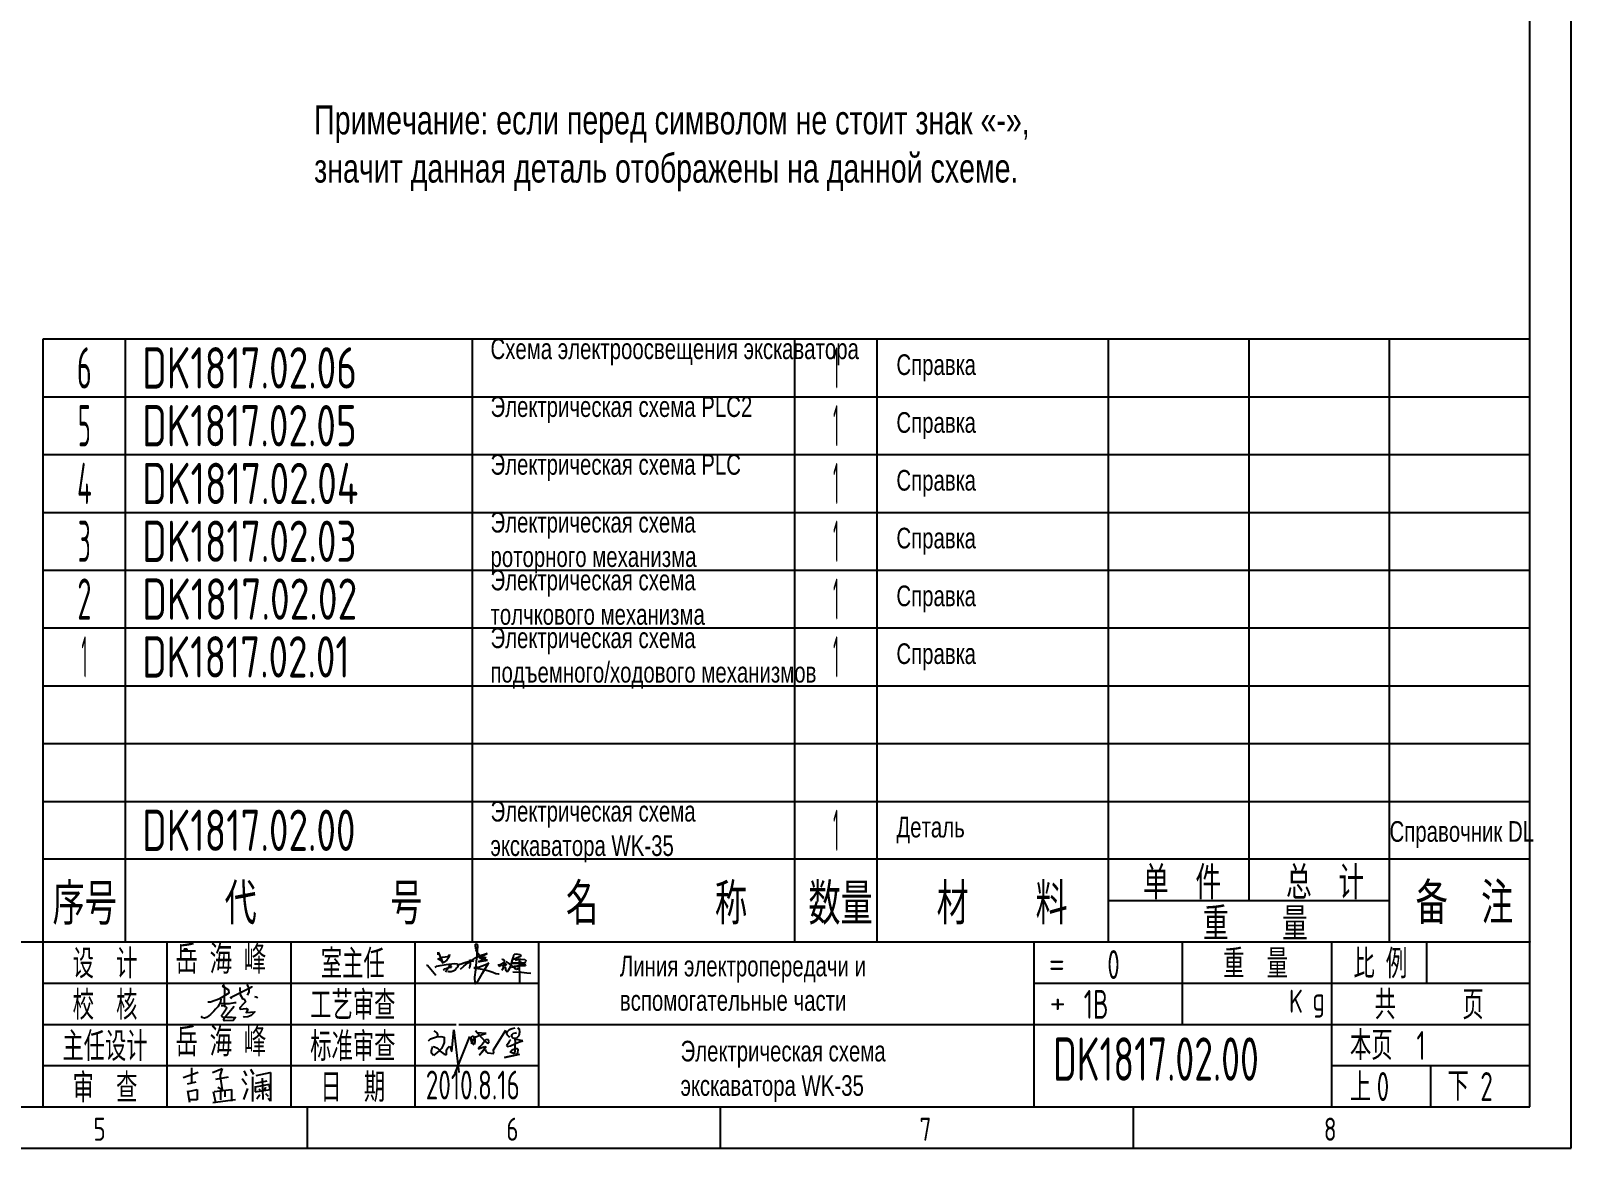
# Model space of a CAD drawing. Header units: millimetres. Extents: x 743 to 25007, y -5378 to 2245.
# Drawn here: x 4518 to 4704.5, y -242 to -106.7 of the extents above; entities that cross this region are included whole.
import ezdxf
from ezdxf.enums import TextEntityAlignment as Align

# ---------------------------------------------------------------- set-up
doc = ezdxf.new("R2010")
doc.units = ezdxf.units.MM
doc.header["$LTSCALE"] = 10
doc.header["$MEASUREMENT"] = 0
for name, color, linetype in [('01', 7, 'Continuous'), ('02', 1, 'Continuous'), ('11', 3, 'Continuous'), ('CONTINUOUS', 7, 'Continuous'), ('THICK', 7, 'Continuous')]:
    doc.layers.add(name, color=color, linetype=linetype)
doc.styles.add('ROMAN', font='ROMANC.shx', dxfattribs={"width": 0.7, "height": 0.7})
doc.styles.get("Standard").update_dxf_attribs({"font": 'isocp', "width": 0.707, "bigfont": 'intecad.shx'})

# ---------------------------------------------------------------- blocks, each defined once
blk = doc.blocks.new('*U60', base_point=(359.89, 218.22))
at = {"layer": '01'}
for p, q in [((179.89, 218.22), (179.89, 228.22)), ((359.89, 218.22), (359.89, 228.22))]:
    blk.add_line(p, q, dxfattribs=at)
at = {"layer": '01', "color": 7}
for p, q in [((189.89, 218.22), (189.89, 228.22)), ((231.89, 218.22), (231.89, 228.22)), ((270.89, 218.22), (270.89, 228.22)), ((280.89, 218.22), (280.89, 228.22)), ((308.89, 218.22), (308.89, 228.22)), ((325.89, 223.22), (325.89, 228.22)), ((342.89, 218.22), (342.89, 228.22))]:
    blk.add_line(p, q, dxfattribs=at)
at = {"layer": 'THICK'}
for p, q in [((359.89, 228.22), (179.89, 228.22)), ((308.89, 223.22), (342.89, 223.22)), ((179.89, 218.22), (359.89, 218.22))]:
    blk.add_line(p, q, dxfattribs=at)
at = {"layer": '11', "width": 0.707}
for s, p in [('单  件', (317.79, 223.37)), ('总  计', (335.1, 223.37))]:
    blk.add_text(s, height=4, dxfattribs=at).set_placement(p, align=Align.CENTER)
for s, height, p in [('序号', 5, (181.04, 220.3)), ('代        号', 5, (201.87, 220.33)), ('名       称', 5, (243.2, 220.31)), (' 数量', 5, (270.53, 220.3)), ('材    料', 5, (288.07, 220.31)), ('备  注', 5, (346.06, 220.38)), ('重    量', 4, (320.31, 218.39))]:
    blk.add_text(s, height=height, dxfattribs=at).set_placement(p)
blk = doc.blocks.new('*U61')
at = {"layer": '01'}
for p, q in [((0, -7), (0, 0)), ((180, -7), (180, 0))]:
    blk.add_line(p, q, dxfattribs=at)
at = {"layer": '02'}
for p, q in [((0, 0), (10, 0)), ((10, -7), (10, 0)), ((10, 0), (52, 0)), ((52, -7), (52, 0)), ((52, 0), (91, 0)), ((91, -7), (91, 0)), ((91, 0), (101, 0)), ((101, -7), (101, 0)), ((101, 0), (129, 0)), ((129, -7), (129, 0)), ((129, 0), (146, 0)), ((146, -7), (146, 0)), ((146, 0), (163, 0)), ((163, -7), (163, 0)), ((163, 0), (180, 0))]:
    blk.add_line(p, q, dxfattribs=at)
blk = doc.blocks.new('*U62')
at = {"layer": '01'}
for p, q in [((0, -7), (0, 0)), ((180, -7), (180, 0))]:
    blk.add_line(p, q, dxfattribs=at)
at = {"layer": '02'}
for p, q in [((0, 0), (10, 0)), ((10, -7), (10, 0)), ((10, 0), (52, 0)), ((52, -7), (52, 0)), ((52, 0), (91, 0)), ((91, -7), (91, 0)), ((91, 0), (101, 0)), ((101, -7), (101, 0)), ((101, 0), (129, 0)), ((129, -7), (129, 0)), ((129, 0), (146, 0)), ((146, -7), (146, 0)), ((146, 0), (163, 0)), ((163, -7), (163, 0)), ((163, 0), (180, 0))]:
    blk.add_line(p, q, dxfattribs=at)
blk = doc.blocks.new('*U63')
at = {"layer": '01'}
for p, q in [((0, -7), (0, 0)), ((180, -7), (180, 0))]:
    blk.add_line(p, q, dxfattribs=at)
at = {"layer": '02'}
for p, q in [((0, 0), (10, 0)), ((10, -7), (10, 0)), ((10, 0), (52, 0)), ((52, -7), (52, 0)), ((52, 0), (91, 0)), ((91, -7), (91, 0)), ((91, 0), (101, 0)), ((101, -7), (101, 0)), ((101, 0), (129, 0)), ((129, -7), (129, 0)), ((129, 0), (146, 0)), ((146, -7), (146, 0)), ((146, 0), (163, 0)), ((163, -7), (163, 0)), ((163, 0), (180, 0))]:
    blk.add_line(p, q, dxfattribs=at)
blk = doc.blocks.new('*U64')
at = {"layer": '01'}
for p, q in [((0, -7), (0, 0)), ((180, -7), (180, 0))]:
    blk.add_line(p, q, dxfattribs=at)
at = {"layer": '02'}
for p, q in [((0, 0), (10, 0)), ((10, -7), (10, 0)), ((10, 0), (52, 0)), ((52, -7), (52, 0)), ((52, 0), (91, 0)), ((91, -7), (91, 0)), ((91, 0), (101, 0)), ((101, -7), (101, 0)), ((101, 0), (129, 0)), ((129, -7), (129, 0)), ((129, 0), (146, 0)), ((146, -7), (146, 0)), ((146, 0), (163, 0)), ((163, -7), (163, 0)), ((163, 0), (180, 0))]:
    blk.add_line(p, q, dxfattribs=at)
blk = doc.blocks.new('*U65')
at = {"layer": '01'}
for p, q in [((0, -7), (0, 0)), ((180, -7), (180, 0))]:
    blk.add_line(p, q, dxfattribs=at)
at = {"layer": '02'}
for p, q in [((0, 0), (10, 0)), ((10, -7), (10, 0)), ((10, 0), (52, 0)), ((52, -7), (52, 0)), ((52, 0), (91, 0)), ((91, -7), (91, 0)), ((91, 0), (101, 0)), ((101, -7), (101, 0)), ((101, 0), (129, 0)), ((129, -7), (129, 0)), ((129, 0), (146, 0)), ((146, -7), (146, 0)), ((146, 0), (163, 0)), ((163, -7), (163, 0)), ((163, 0), (180, 0))]:
    blk.add_line(p, q, dxfattribs=at)
blk = doc.blocks.new('*U66')
at = {"layer": '01'}
for p, q in [((0, -7), (0, 0)), ((180, -7), (180, 0))]:
    blk.add_line(p, q, dxfattribs=at)
at = {"layer": '02'}
for p, q in [((0, 0), (10, 0)), ((10, -7), (10, 0)), ((10, 0), (52, 0)), ((52, -7), (52, 0)), ((52, 0), (91, 0)), ((91, -7), (91, 0)), ((91, 0), (101, 0)), ((101, -7), (101, 0)), ((101, 0), (129, 0)), ((129, -7), (129, 0)), ((129, 0), (146, 0)), ((146, -7), (146, 0)), ((146, 0), (163, 0)), ((163, -7), (163, 0)), ((163, 0), (180, 0))]:
    blk.add_line(p, q, dxfattribs=at)
blk = doc.blocks.new('*U67')
at = {"layer": '01'}
for p, q in [((0, -7), (0, 0)), ((180, -7), (180, 0))]:
    blk.add_line(p, q, dxfattribs=at)
at = {"layer": '02'}
for p, q in [((0, 0), (10, 0)), ((10, -7), (10, 0)), ((10, 0), (52, 0)), ((52, -7), (52, 0)), ((52, 0), (91, 0)), ((91, -7), (91, 0)), ((91, 0), (101, 0)), ((101, -7), (101, 0)), ((101, 0), (129, 0)), ((129, -7), (129, 0)), ((129, 0), (146, 0)), ((146, -7), (146, 0)), ((146, 0), (163, 0)), ((163, -7), (163, 0)), ((163, 0), (180, 0))]:
    blk.add_line(p, q, dxfattribs=at)
blk = doc.blocks.new('*U68')
at = {"layer": '01'}
for p, q in [((0, -7), (0, 0)), ((180, -7), (180, 0))]:
    blk.add_line(p, q, dxfattribs=at)
at = {"layer": '02'}
for p, q in [((0, 0), (10, 0)), ((10, -7), (10, 0)), ((10, 0), (52, 0)), ((52, -7), (52, 0)), ((52, 0), (91, 0)), ((91, -7), (91, 0)), ((91, 0), (101, 0)), ((101, -7), (101, 0)), ((101, 0), (129, 0)), ((129, -7), (129, 0)), ((129, 0), (146, 0)), ((146, -7), (146, 0)), ((146, 0), (163, 0)), ((163, -7), (163, 0)), ((163, 0), (180, 0))]:
    blk.add_line(p, q, dxfattribs=at)
blk = doc.blocks.new('*U69')
at = {"layer": '01'}
for p, q in [((0, -7), (0, 0)), ((0, 0), (10, 0)), ((10, 0), (52, 0)), ((52, 0), (91, 0)), ((91, 0), (101, 0)), ((101, 0), (129, 0)), ((129, 0), (146, 0)), ((146, 0), (163, 0)), ((163, 0), (180, 0)), ((180, -7), (180, 0))]:
    blk.add_line(p, q, dxfattribs=at)
at = {"layer": '02'}
for p, q in [((10, -7), (10, 0)), ((52, -7), (52, 0)), ((91, -7), (91, 0)), ((101, -7), (101, 0)), ((129, -7), (129, 0)), ((146, -7), (146, 0)), ((163, -7), (163, 0))]:
    blk.add_line(p, q, dxfattribs=at)
blk = doc.blocks.new('A$C5BE500A0')
for p, q in [((15.3, 41.2), (22.2, 26.1)), ((15.3, 40.1), (15.3, 41.2)), ((64.4, 48.9), (64.5, 51.6)), ((65.3, 44.3), (64.4, 48.9)), ((64.5, 51.6), (65.9, 52.2)), ((67.1, 48.5), (64.5, 17.9)), ((67.5, 39.5), (65.3, 44.3)), ((65.9, 52.2), (66.5, 51.5)), ((66.5, 51.5), (67.1, 48.5)), ((0, 24.1), (1.5, 23.9)), ((1.5, 23.9), (12.6, 10.8)), ((11.6, 21), (13.8, 22.8)), ((13.8, 22.8), (17.9, 23.5)), ((15.4, 37.7), (15.3, 40.1)), ((15.4, 32.4), (21, 34.6)), ((15.5, 31.8), (15.4, 32.4)), ((19.1, 30.1), (15.5, 31.8)), ((17.9, 23.5), (26, 24.9)), ((22.2, 26.1), (19.1, 30.1)), ((21, 34.6), (24.5, 35.1)), ((23.3, 27.9), (23.1, 27.8)), ((25.3, 29.5), (23.3, 27.9)), ((24.5, 35.1), (28.2, 35.6)), ((26.8, 30.7), (25.3, 29.5)), ((25.8, 19.9), (29.2, 20.8)), ((26, 24.9), (36.8, 26.1)), ((29.4, 34), (26.8, 30.7)), ((28.2, 35.6), (30.2, 36.8)), ((29.5, 22.1), (28.4, 20)), ((29.2, 20.8), (33, 21.4)), ((30.2, 38), (29.4, 34)), ((30.2, 22.7), (29.5, 22.1)), ((30.2, 36.8), (30.2, 38)), ((31.6, 22.6), (30.2, 22.7)), ((32.8, 22.1), (31.6, 22.6)), ((33, 21.4), (32.8, 22.1)), ((36.8, 26.1), (40.9, 26)), ((39.7, 20.3), (37.6, 17.7)), ((40.8, 21.6), (39.7, 20.3)), ((40.2, 22.8), (44.3, 25.4)), ((41.7, 24.4), (40.8, 21.6)), ((40.9, 26), (41.7, 24.4)), ((44.3, 25.4), (50.6, 27.7)), ((44.7, 18.7), (49.1, 22.6)), ((49.1, 22.6), (54.4, 27.2)), ((50.6, 27.7), (56.2, 29.3)), ((54.4, 27.2), (59.1, 30.4)), ((56.8, 20.6), (55.9, 19.6)), ((56.2, 29.3), (60.8, 29.6)), ((56.7, 31.7), (57.4, 29.6)), ((57.6, 25), (56.8, 20.6)), ((57.4, 29.6), (57.6, 25)), ((59.1, 30.4), (64.7, 33.7)), ((60.8, 29.6), (62.2, 29.2)), ((66.6, 21), (62.5, 20.6)), ((62.5, 20.6), (75.7, 18.4)), ((64.7, 33.7), (72, 37.3)), ((69.8, 21.4), (66.6, 21)), ((70.3, 36.3), (67.5, 39.5)), ((68.3, 28.6), (72.6, 29.4)), ((69.3, 29), (68.3, 28.6)), ((72, 30.5), (69.3, 29)), ((69.9, 34.1), (69.7, 33.3)), ((69.7, 33.3), (71.9, 33.6)), ((76.7, 24.1), (69.8, 21.4)), ((74.6, 36.5), (69.9, 34.1)), ((73.8, 32.8), (70.3, 36.3)), ((71.9, 33.6), (75.3, 34.2)), ((72, 37.3), (77.8, 39)), ((74.8, 31.8), (72, 30.5)), ((72.6, 29.4), (78.2, 30.4)), ((77.7, 30.8), (73.8, 32.8)), ((79.7, 39.2), (74.6, 36.5)), ((76.7, 32.6), (74.8, 31.8)), ((75.3, 34.2), (77, 34.5)), ((77.7, 33.5), (76.7, 32.6)), ((79.9, 25.4), (76.7, 24.1)), ((77, 34.5), (78, 34.1)), ((78, 34.1), (77.7, 33.5)), ((80.1, 30.5), (77.7, 30.8)), ((77.7, 20), (81.2, 25.6)), ((77.8, 39), (79.7, 39.2)), ((78.2, 30.4), (80.1, 30.5)), ((82.1, 26.9), (79.9, 25.4)), ((81.2, 25.6), (82.1, 26.9)), ((94.5, 25.2), (94.9, 23.9)), ((94.9, 23.9), (95.3, 23)), ((95.3, 23), (95.8, 22.8)), ((95.8, 22.8), (97, 23.3)), ((97, 23.3), (97.8, 25.3)), ((98.5, 23.8), (97.4, 25.9)), ((97.8, 25.3), (100.8, 27)), ((101.1, 23.3), (98.5, 23.8)), ((99, 31.4), (100.1, 32)), ((100.7, 21.1), (99.2, 17.4)), ((99.2, 17.4), (101.9, 20.9)), ((100.1, 32), (101.1, 31.6)), ((102.1, 27.7), (100.7, 21.1)), ((100.8, 27), (103.5, 26.5)), ((101.1, 31.6), (102.1, 30.6)), ((103.3, 23.7), (101.1, 23.3)), ((101.9, 20.9), (103.1, 21.8)), ((102.1, 30.6), (102.1, 27.7)), ((103.1, 21.8), (103.7, 20.1)), ((104.7, 23.9), (103.3, 23.7)), ((103.5, 26.5), (104.5, 25.2)), ((104.2, 28.7), (108.3, 26.3)), ((104.5, 25.2), (104.7, 23.9)), ((107.7, 17.3), (110.9, 22.6)), ((108.3, 26.3), (115.7, 20.2)), ((110.9, 22.6), (113.3, 30.9)), ((111.7, 21.6), (125.7, 23.5)), ((115.4, 22.1), (111.7, 21.6)), ((112.9, 30.9), (112.3, 30.9)), ((117.4, 32.7), (112.9, 30.9)), ((112.9, 26.9), (127.4, 26.5)), ((124.7, 26.6), (112.9, 26.9)), ((113.3, 30.9), (114.4, 35)), ((114.4, 35), (115.4, 38.4)), ((115.4, 38.4), (118.1, 38.8)), ((122.5, 23.3), (115.4, 22.1)), ((116.7, 30.8), (120.9, 31.8)), ((122.1, 34.8), (117.4, 32.7)), ((118.1, 38.8), (123.3, 38.3)), ((120.8, 19.6), (121.1, 20.7)), ((120.9, 31.8), (124.1, 32)), ((121.7, 31.5), (122.2, 1.9)), ((123, 28.1), (121.7, 31.5)), ((124.7, 36.8), (122.1, 34.8)), ((126.4, 24.6), (122.5, 23.3)), ((128.2, 25.5), (123, 28.1)), ((123.3, 38.3), (124.7, 36.8)), ((124.1, 32), (129.1, 31.3)), ((128.1, 26.7), (124.7, 26.6)), ((125.7, 23.5), (130.1, 23.8)), ((127.4, 26.5), (126.4, 24.6)), ((130.2, 28.3), (128.1, 26.7)), ((130.5, 24.3), (128.2, 25.5)), ((129.1, 31.3), (130.7, 30.3)), ((130.1, 23.8), (130.5, 24.3)), ((130.7, 30.3), (130.2, 28.3)), ((22.6, 18.1), (23.6, 19.3)), ((23.7, 17.3), (22.6, 18.1)), ((23.6, 19.3), (25.8, 19.9)), ((26.1, 16.2), (24.9, 15)), ((28.4, 20), (26.1, 16.2)), ((29.4, 15.2), (28.2, 15.7)), ((32.4, 15.1), (29.4, 15.2)), ((35, 16.2), (32.4, 15.1)), ((37.6, 17.7), (35, 16.2)), ((64.5, 17.9), (63.3, 8.5)), ((63.3, 8.5), (63.5, 0.1)), ((63.5, 0.1), (64.3, 0)), ((64.3, 0), (67.5, 2.5)), ((67.5, 2.5), (73.8, 13.7)), ((73.8, 13.7), (77.7, 20)), ((75.7, 18.4), (81.9, 16.6)), ((81.9, 16.6), (87.3, 14.8)), ((87.3, 14.8), (91.3, 12.9)), ((91.3, 12.9), (94.8, 12.6)), ((94.8, 12.6), (95.8, 12.8)), ((103.7, 20.1), (103.9, 18.5)), ((103.9, 18.5), (105, 16.1)), ((105, 16.1), (106.4, 15.7)), ((106.4, 15.7), (107.7, 17.3)), ((113.4, 15.2), (124.8, 14.7)), ((115.7, 20.2), (118.5, 18.9)), ((118.5, 18.9), (120.8, 19.6)), ((124.8, 14.7), (132, 14.1)), ((132, 14.1), (137.3, 13.6))]:
    blk.add_line(p, q)
blk = doc.blocks.new('lf')
for points in [[(409.4, 317.6), (411.9, 317.6), (420.7, 320.5), (429.4, 326.1), (429, 328.4), (426.7, 330.1), (424.2, 331.3), (423.4, 332.6), (424.4, 333.4), (425, 330.7), (425, 327.4), (425, 324.7), (424.8, 321.8), (424.8, 320.3), (424.8, 318.7), (425, 314.7), (425, 313), (424.8, 313)], [(432.1, 320.3), (430.6, 321.6), (450.9, 331.7), (450.9, 332.2)], [(439.5, 330.9), (440, 324.5), (442, 320.7)], [(441.8, 320.7), (443.7, 320.1), (444.9, 317.6), (443.1, 315.5), (439.7, 311.8), (439.8, 310.6), (445.4, 311.2), (447, 310.3), (445.6, 307.4), (453.6, 308), (450.3, 304.7), (447, 303.3), (443.7, 303.1), (442.9, 303.7)], [(446.2, 333.8), (448.1, 330.5), (448.1, 326.7), (446.6, 323.8)], [(453.4, 322.4), (454.9, 322.2), (455.7, 321.8), (456.1, 321.6), (456.3, 321.4)], [(421.5, 320.1), (421.3, 317.6), (420, 315.1), (418.6, 312.6), (416.7, 310.5), (414.9, 308.5), (411.9, 305.6), (410.1, 304.1), (408, 302.6), (406.1, 302), (403.6, 302.6), (403.6, 303.5), (403.9, 303.5)], [(421.3, 316.2), (424.8, 315.9), (427.1, 316), (429.8, 316), (434.8, 316.8), (436, 316.8)], [(421.9, 314.1), (423.8, 314.1), (425.4, 313.7), (426, 313), (426.9, 312), (427.1, 312), (426.5, 310.5), (426.1, 309.5), (424.2, 306.6), (423.1, 305.4), (422.1, 304.5), (423.2, 303.3), (427.3, 303.1), (429.8, 303.1), (432.3, 302.9), (435.4, 302.7), (433.1, 299.9), (424.6, 299.5), (424, 300.4), (425.6, 303.3), (434.3, 313.5)]]:
    blk.add_lwpolyline(points)

msp = doc.modelspace()

# ---------------------------------------------------------------- linework, layer by layer
for p, q in [((4519.52, -217.05), (4569.52, -217.05)), ((4519.52, -217.05), (4569.52, -217.05)), ((4579.52, -227.05), (4639.52, -227.05)), ((4536.49, -233.5), (4538.3, -232.85)), ((4537.5, -232.32), (4537.5, -234.13)), ((4540.05, -232.89), (4541.21, -232.38)), ((4540.05, -232.89), (4540.05, -232.89)), ((4541.21, -232.38), (4540.95, -233.15)), ((4543.81, -232.67), (4544.17, -233.3)), ((4544.63, -232.46), (4544.99, -233.09)), ((4545.33, -233.24), (4547.03, -232.88)), ((4547.03, -232.88), (4547.06, -232.88)), ((4547.06, -232.88), (4547.06, -236.34)), ((4537.01, -234.27), (4538.04, -234.01)), ((4537.14, -235.18), (4538.17, -234.92)), ((4537.27, -234.01), (4537.27, -234.01)), ((4538.17, -234.92), (4538.17, -236.21)), ((4540.25, -235.18), (4542.32, -234.92)), ((4540.44, -233.67), (4541.99, -233.41)), ((4541.21, -234.96), (4540.69, -234.71)), ((4540.95, -233.15), (4540.95, -233.41)), ((4540.95, -233.41), (4541.21, -234.96)), ((4542.32, -234.92), (4542.32, -236.34)), ((4543.63, -233.61), (4544.17, -234.33)), ((4543.81, -236.15), (4544.33, -234.82)), ((4544.87, -233.4), (4544.87, -236.4)), ((4545.18, -234.55), (4545.21, -235.24)), ((4546.88, -234.33), (4545.21, -234.67)), ((4545.21, -235.24), (4547, -234.94)), ((4545.24, -234.18), (4546.66, -233.88)), ((4545.63, -234.85), (4545.81, -235)), ((4546.03, -233.55), (4546.12, -236.15)), ((4546.45, -234.67), (4546.27, -235)), ((4547, -234.94), (4546.88, -234.33)), ((4537.01, -235.05), (4537.27, -236.47)), ((4538.17, -236.21), (4537.14, -236.21)), ((4540.06, -236.52), (4542.82, -236.16)), ((4540.12, -235.18), (4540.38, -236.47)), ((4541.02, -235.18), (4541.02, -236.21)), ((4541.54, -235.05), (4541.54, -235.83)), ((4545.76, -235.59), (4545.42, -236.1)), ((4546.44, -235.42), (4546.78, -235.76)), ((4547.06, -236.34), (4546.78, -236.03))]:
    msp.add_line(p, q)
at = {"layer": '01'}
for p, q in [((4699.52, -217.05), (4699.52, -207.05)), ((4536.61, -217.97), (4536.9, -217.94)), ((4536.61, -217.97), (4536.9, -217.94)), ((4536.62, -217.92), (4536.91, -217.89)), ((4536.62, -217.92), (4536.91, -217.89)), ((4536.63, -218.03), (4536.63, -217.98)), ((4536.63, -218.03), (4536.63, -217.98)), ((4536.85, -218.06), (4536.63, -218.03)), ((4536.85, -218.06), (4536.63, -218.03)), ((4536.64, -217.97), (4536.64, -217.92)), ((4536.64, -217.97), (4536.64, -217.92)), ((4536.86, -218), (4536.64, -217.97)), ((4536.86, -218), (4536.64, -217.97)), ((4536.9, -217.94), (4536.92, -218.1)), ((4536.9, -217.94), (4536.92, -218.1)), ((4536.91, -217.89), (4536.93, -218.04)), ((4536.91, -217.89), (4536.93, -218.04))]:
    msp.add_line(p, q, dxfattribs=at)
msp.add_point((4699.52, -217.05), dxfattribs=at)
at = {"layer": 'CONTINUOUS', "color": 3}
for p, q in [((4704.52, -242.05), (4704.52, 54.95)), ((4284.52, -242.05), (4704.52, -242.05))]:
    msp.add_line(p, q, dxfattribs=at)
at = {"layer": 'CONTINUOUS'}
for p, q in [((4699.52, -237.05), (4699.52, 34.95)), ((4687.02, -217.05), (4687.02, -222.05)), ((4576.3, -227.57), (4576.69, -227.47)), ((4576.3, -227.57), (4576.69, -227.47)), ((4576.3, -227.57), (4576.69, -227.47)), ((4576.3, -227.57), (4576.69, -227.47)), ((4576.95, -227.47), (4577.18, -227.6)), ((4576.95, -227.47), (4577.18, -227.6)), ((4576.95, -227.47), (4577.18, -227.6)), ((4576.95, -227.47), (4577.18, -227.6)), ((4566.18, -229.03), (4566.44, -228.82)), ((4566.18, -229.03), (4566.44, -228.82)), ((4566.18, -229.03), (4566.44, -228.82)), ((4566.18, -229.03), (4566.44, -228.82)), ((4566.44, -228.82), (4566.8, -228.67)), ((4566.44, -228.82), (4566.8, -228.67)), ((4566.44, -228.82), (4566.8, -228.67)), ((4566.44, -228.82), (4566.8, -228.67)), ((4566.8, -228.67), (4567.15, -228.57)), ((4566.8, -228.67), (4567.15, -228.57)), ((4566.8, -228.67), (4567.15, -228.57)), ((4566.8, -228.67), (4567.15, -228.57)), ((4566.85, -227.85), (4567.2, -228.06)), ((4566.85, -227.85), (4567.2, -228.06)), ((4566.85, -227.85), (4567.2, -228.06)), ((4566.85, -227.85), (4567.2, -228.06)), ((4567.15, -228.57), (4567.66, -228.52)), ((4567.15, -228.57), (4567.66, -228.52)), ((4567.15, -228.57), (4567.66, -228.52)), ((4567.15, -228.57), (4567.66, -228.52)), ((4567.2, -228.06), (4567.26, -228.21)), ((4567.2, -228.06), (4567.26, -228.21)), ((4567.2, -228.06), (4567.26, -228.21)), ((4567.2, -228.06), (4567.26, -228.21)), ((4567.26, -228.21), (4567.26, -228.52)), ((4567.26, -228.21), (4567.26, -228.52)), ((4567.26, -228.21), (4567.26, -228.52)), ((4567.26, -228.21), (4567.26, -228.52)), ((4567.66, -228.52), (4568.07, -228.62)), ((4567.66, -228.52), (4568.07, -228.62)), ((4567.66, -228.52), (4568.07, -228.62)), ((4567.66, -228.52), (4568.07, -228.62)), ((4568.07, -229.23), (4567.97, -229.59)), ((4568.07, -229.23), (4567.97, -229.59)), ((4568.07, -229.23), (4567.97, -229.59)), ((4568.07, -229.23), (4567.97, -229.59)), ((4568.07, -228.62), (4568.07, -228.82)), ((4568.07, -228.62), (4568.07, -228.82)), ((4568.07, -228.62), (4568.07, -228.82)), ((4568.07, -228.62), (4568.07, -228.82)), ((4568.07, -228.82), (4568.07, -229.23)), ((4568.07, -228.82), (4568.07, -229.23)), ((4568.07, -228.82), (4568.07, -229.23)), ((4568.07, -228.82), (4568.07, -229.23)), ((4568.99, -230.35), (4569.25, -227.7)), ((4568.99, -230.35), (4569.25, -227.7)), ((4568.99, -230.35), (4569.25, -227.7)), ((4568.99, -230.35), (4569.25, -227.7)), ((4569.25, -227.7), (4569.86, -232.9)), ((4569.25, -227.7), (4569.86, -232.9)), ((4569.25, -227.7), (4569.86, -232.9)), ((4569.25, -227.7), (4569.86, -232.9)), ((4569.4, -232.95), (4571.19, -228.54)), ((4569.4, -232.95), (4571.19, -228.54)), ((4569.4, -232.95), (4571.19, -228.54)), ((4569.4, -232.95), (4571.19, -228.54)), ((4571.23, -228.61), (4571.34, -229.09)), ((4571.23, -228.61), (4571.34, -229.09)), ((4571.23, -228.61), (4571.34, -229.09)), ((4571.23, -228.61), (4571.34, -229.09)), ((4571.34, -228.61), (4571.49, -228.5)), ((4571.34, -228.61), (4571.49, -228.5)), ((4571.34, -228.61), (4571.49, -228.5)), ((4571.34, -228.61), (4571.49, -228.5)), ((4571.45, -229.42), (4571.34, -228.61)), ((4571.45, -229.42), (4571.34, -228.61)), ((4571.45, -229.42), (4571.34, -228.61)), ((4571.45, -229.42), (4571.34, -228.61)), ((4571.34, -229.09), (4571.45, -229.42)), ((4571.34, -229.09), (4571.45, -229.42)), ((4571.34, -229.09), (4571.45, -229.42)), ((4571.34, -229.09), (4571.45, -229.42)), ((4571.49, -228.5), (4571.64, -228.5)), ((4571.49, -228.5), (4571.64, -228.5)), ((4571.49, -228.5), (4571.64, -228.5)), ((4571.49, -228.5), (4571.64, -228.5)), ((4571.56, -229.2), (4571.6, -228.94)), ((4571.56, -229.2), (4571.6, -228.94)), ((4571.56, -229.2), (4571.6, -228.94)), ((4571.56, -229.2), (4571.6, -228.94)), ((4571.6, -229.46), (4571.56, -229.2)), ((4571.6, -229.46), (4571.56, -229.2)), ((4571.6, -229.46), (4571.56, -229.2)), ((4571.6, -229.46), (4571.56, -229.2)), ((4571.6, -228.94), (4571.67, -228.76)), ((4571.6, -228.94), (4571.67, -228.76)), ((4571.6, -228.94), (4571.67, -228.76)), ((4571.6, -228.94), (4571.67, -228.76)), ((4571.64, -228.5), (4571.78, -228.83)), ((4571.64, -228.5), (4571.78, -228.83)), ((4571.64, -228.5), (4571.78, -228.83)), ((4571.64, -228.5), (4571.78, -228.83)), ((4571.67, -228.76), (4571.93, -228.58)), ((4571.67, -228.76), (4571.93, -228.58)), ((4571.67, -228.76), (4571.93, -228.58)), ((4571.67, -228.76), (4571.93, -228.58)), ((4571.78, -229.2), (4571.71, -229.53)), ((4571.78, -229.2), (4571.71, -229.53)), ((4571.78, -229.2), (4571.71, -229.53)), ((4571.78, -229.2), (4571.71, -229.53)), ((4571.78, -228.83), (4571.78, -229.2)), ((4571.78, -228.83), (4571.78, -229.2)), ((4571.78, -228.83), (4571.78, -229.2)), ((4571.78, -228.83), (4571.78, -229.2)), ((4571.89, -227.84), (4573.03, -229.13)), ((4572.08, -228.06), (4571.89, -227.84)), ((4571.89, -227.84), (4573.03, -229.13)), ((4572.08, -228.06), (4571.89, -227.84)), ((4571.89, -227.84), (4573.03, -229.13)), ((4572.08, -228.06), (4571.89, -227.84)), ((4571.89, -227.84), (4573.03, -229.13)), ((4572.08, -228.06), (4571.89, -227.84)), ((4571.93, -228.58), (4572.33, -228.39)), ((4571.93, -228.58), (4572.33, -228.39)), ((4571.93, -228.58), (4572.33, -228.39)), ((4571.93, -228.58), (4572.33, -228.39)), ((4573.18, -228.14), (4572.08, -228.06)), ((4573.18, -228.14), (4572.08, -228.06)), ((4573.18, -228.14), (4572.08, -228.06)), ((4573.18, -228.14), (4572.08, -228.06)), ((4572.33, -228.39), (4572.85, -228.25)), ((4572.33, -228.39), (4572.85, -228.25)), ((4572.33, -228.39), (4572.85, -228.25)), ((4572.33, -228.39), (4572.85, -228.25)), ((4573.14, -228.94), (4572.7, -229.49)), ((4573.14, -228.94), (4572.7, -229.49)), ((4573.14, -228.94), (4572.7, -229.49)), ((4573.14, -228.94), (4572.7, -229.49)), ((4572.85, -228.25), (4573.18, -228.14)), ((4572.85, -228.25), (4573.18, -228.14)), ((4572.85, -228.25), (4573.18, -228.14)), ((4572.85, -228.25), (4573.18, -228.14)), ((4573.03, -229.13), (4573.36, -229.38)), ((4573.03, -229.13), (4573.36, -229.38)), ((4573.03, -229.13), (4573.36, -229.38)), ((4573.03, -229.13), (4573.36, -229.38)), ((4573.4, -228.87), (4573.14, -228.94)), ((4573.4, -228.87), (4573.14, -228.94)), ((4573.4, -228.87), (4573.14, -228.94)), ((4573.4, -228.87), (4573.14, -228.94)), ((4573.36, -229.38), (4573.51, -229.13)), ((4573.36, -229.38), (4573.51, -229.13)), ((4573.36, -229.38), (4573.51, -229.13)), ((4573.36, -229.38), (4573.51, -229.13)), ((4573.51, -229.13), (4573.4, -228.87)), ((4573.51, -229.13), (4573.4, -228.87)), ((4573.51, -229.13), (4573.4, -228.87)), ((4573.51, -229.13), (4573.4, -228.87)), ((4574.05, -230.14), (4575.56, -227.76)), ((4574.05, -230.14), (4575.56, -227.76)), ((4574.05, -230.14), (4575.56, -227.76)), ((4574.05, -230.14), (4575.56, -227.76)), ((4575.55, -227.83), (4575.68, -228.26)), ((4575.55, -227.83), (4575.68, -228.26)), ((4575.55, -227.83), (4575.68, -228.26)), ((4575.55, -227.83), (4575.68, -228.26)), ((4575.64, -228.09), (4576, -227.67)), ((4575.64, -228.09), (4576, -227.67)), ((4575.64, -228.09), (4576, -227.67)), ((4575.64, -228.09), (4576, -227.67)), ((4575.84, -229.37), (4575.64, -229.66)), ((4575.84, -229.37), (4575.64, -229.66)), ((4575.84, -229.37), (4575.64, -229.66)), ((4575.84, -229.37), (4575.64, -229.66)), ((4575.68, -228.26), (4575.91, -228.52)), ((4575.68, -228.26), (4575.91, -228.52)), ((4575.68, -228.26), (4575.91, -228.52)), ((4575.68, -228.26), (4575.91, -228.52)), ((4576, -229.04), (4575.84, -229.37)), ((4576, -229.04), (4575.84, -229.37)), ((4576, -229.04), (4575.84, -229.37)), ((4576, -229.04), (4575.84, -229.37)), ((4575.91, -228.52), (4576.04, -228.55)), ((4575.91, -228.52), (4576.04, -228.55)), ((4575.91, -228.52), (4576.04, -228.55)), ((4575.91, -228.52), (4576.04, -228.55)), ((4576, -227.67), (4576.3, -227.57)), ((4576, -227.67), (4576.3, -227.57)), ((4576, -227.67), (4576.3, -227.57)), ((4576, -227.67), (4576.3, -227.57)), ((4576.1, -228.91), (4576, -229.04)), ((4576.1, -228.91), (4576, -229.04)), ((4576.1, -228.91), (4576, -229.04)), ((4576.1, -228.91), (4576, -229.04)), ((4576.23, -228.52), (4576.3, -228.29)), ((4576.23, -228.52), (4576.3, -228.29)), ((4576.23, -228.52), (4576.3, -228.29)), ((4576.23, -228.52), (4576.3, -228.29)), ((4576.43, -228.75), (4576.23, -228.52)), ((4576.43, -228.75), (4576.23, -228.52)), ((4576.43, -228.75), (4576.23, -228.52)), ((4576.43, -228.75), (4576.23, -228.52)), ((4576.3, -228.29), (4576.49, -228.13)), ((4576.3, -228.29), (4576.49, -228.13)), ((4576.3, -228.29), (4576.49, -228.13)), ((4576.3, -228.29), (4576.49, -228.13)), ((4576.85, -228.71), (4576.43, -228.75)), ((4576.85, -228.71), (4576.43, -228.75)), ((4576.85, -228.71), (4576.43, -228.75)), ((4576.85, -228.71), (4576.43, -228.75)), ((4576.49, -228.13), (4576.75, -228.06)), ((4576.49, -228.13), (4576.75, -228.06)), ((4576.49, -228.13), (4576.75, -228.06)), ((4576.49, -228.13), (4576.75, -228.06)), ((4576.62, -228.84), (4576.66, -229.2)), ((4577.6, -229.04), (4576.62, -228.84)), ((4576.62, -228.84), (4576.66, -229.2)), ((4577.6, -229.04), (4576.62, -228.84)), ((4576.62, -228.84), (4576.66, -229.2)), ((4577.6, -229.04), (4576.62, -228.84)), ((4576.62, -228.84), (4576.66, -229.2)), ((4577.6, -229.04), (4576.62, -228.84)), ((4576.62, -229.4), (4577.08, -229.2)), ((4576.66, -229.2), (4576.62, -229.69)), ((4576.62, -229.4), (4577.08, -229.2)), ((4576.66, -229.2), (4576.62, -229.69)), ((4576.62, -229.4), (4577.08, -229.2)), ((4576.66, -229.2), (4576.62, -229.69)), ((4576.62, -229.4), (4577.08, -229.2)), ((4576.66, -229.2), (4576.62, -229.69)), ((4576.75, -228.06), (4576.85, -228.03)), ((4576.75, -228.06), (4576.85, -228.03)), ((4576.75, -228.06), (4576.85, -228.03)), ((4576.75, -228.06), (4576.85, -228.03)), ((4577.11, -228.45), (4576.85, -228.71)), ((4577.11, -228.45), (4576.85, -228.71)), ((4577.11, -228.45), (4576.85, -228.71)), ((4577.11, -228.45), (4576.85, -228.71)), ((4577.08, -229.2), (4577.6, -229.04)), ((4577.08, -229.2), (4577.6, -229.04)), ((4577.08, -229.2), (4577.6, -229.04)), ((4577.08, -229.2), (4577.6, -229.04)), ((4577.21, -228), (4577.11, -228.45)), ((4577.21, -228), (4577.11, -228.45)), ((4577.21, -228), (4577.11, -228.45)), ((4577.21, -228), (4577.11, -228.45)), ((4577.18, -227.6), (4577.21, -228)), ((4577.18, -227.6), (4577.21, -228)), ((4577.18, -227.6), (4577.21, -228)), ((4577.18, -227.6), (4577.21, -228)), ((4566.54, -230.25), (4566.64, -229.89)), ((4566.54, -230.25), (4566.64, -229.89)), ((4566.54, -230.25), (4566.64, -229.89)), ((4566.54, -230.25), (4566.64, -229.89)), ((4566.54, -230.55), (4566.54, -230.25)), ((4566.54, -230.55), (4566.54, -230.25)), ((4566.54, -230.55), (4566.54, -230.25)), ((4566.54, -230.55), (4566.54, -230.25)), ((4566.8, -230.81), (4566.54, -230.55)), ((4566.8, -230.81), (4566.54, -230.55)), ((4566.8, -230.81), (4566.54, -230.55)), ((4566.8, -230.81), (4566.54, -230.55)), ((4566.64, -229.89), (4566.69, -229.74)), ((4566.64, -229.89), (4566.69, -229.74)), ((4566.64, -229.89), (4566.69, -229.74)), ((4566.64, -229.89), (4566.69, -229.74)), ((4566.69, -229.74), (4566.9, -229.79)), ((4566.69, -229.74), (4566.9, -229.79)), ((4566.69, -229.74), (4566.9, -229.79)), ((4566.69, -229.74), (4566.9, -229.79)), ((4567.46, -230.25), (4566.8, -230.81)), ((4567.46, -230.25), (4566.8, -230.81)), ((4567.46, -230.25), (4566.8, -230.81)), ((4567.46, -230.25), (4566.8, -230.81)), ((4566.9, -229.79), (4567.26, -229.94)), ((4566.9, -229.79), (4567.26, -229.94)), ((4566.9, -229.79), (4567.26, -229.94)), ((4566.9, -229.79), (4567.26, -229.94)), ((4567.26, -229.94), (4567.61, -230.3)), ((4567.26, -229.94), (4567.61, -230.3)), ((4567.26, -229.94), (4567.61, -230.3)), ((4567.26, -229.94), (4567.61, -230.3)), ((4567.77, -229.99), (4567.46, -230.25)), ((4567.77, -229.99), (4567.46, -230.25)), ((4567.77, -229.99), (4567.46, -230.25)), ((4567.77, -229.99), (4567.46, -230.25)), ((4567.61, -230.3), (4567.92, -230.55)), ((4567.61, -230.3), (4567.92, -230.55)), ((4567.61, -230.3), (4567.92, -230.55)), ((4567.61, -230.3), (4567.92, -230.55)), ((4567.97, -229.59), (4567.77, -229.99)), ((4567.97, -229.59), (4567.77, -229.99)), ((4567.97, -229.59), (4567.77, -229.99)), ((4567.97, -229.59), (4567.77, -229.99)), ((4567.92, -230.55), (4568.07, -230.66)), ((4567.92, -230.55), (4568.07, -230.66)), ((4567.92, -230.55), (4568.07, -230.66)), ((4567.92, -230.55), (4568.07, -230.66)), ((4568.07, -230.66), (4568.38, -230.76)), ((4568.07, -230.66), (4568.38, -230.76)), ((4568.07, -230.66), (4568.38, -230.76)), ((4568.07, -230.66), (4568.38, -230.76)), ((4568.38, -230.15), (4568.53, -229.89)), ((4568.38, -230.15), (4568.53, -229.89)), ((4568.38, -230.15), (4568.53, -229.89)), ((4568.38, -230.15), (4568.53, -229.89)), ((4568.38, -230.76), (4568.38, -230.15)), ((4568.38, -230.76), (4568.38, -230.15)), ((4568.38, -230.76), (4568.38, -230.15)), ((4568.38, -230.76), (4568.38, -230.15)), ((4568.53, -229.89), (4568.74, -229.69)), ((4568.53, -229.89), (4568.74, -229.69)), ((4568.53, -229.89), (4568.74, -229.69)), ((4568.53, -229.89), (4568.74, -229.69)), ((4568.74, -229.69), (4568.79, -229.79)), ((4568.74, -229.69), (4568.79, -229.79)), ((4568.74, -229.69), (4568.79, -229.79)), ((4568.74, -229.69), (4568.79, -229.79)), ((4568.79, -229.79), (4568.94, -230.15)), ((4568.79, -229.79), (4568.94, -230.15)), ((4568.79, -229.79), (4568.94, -230.15)), ((4568.79, -229.79), (4568.94, -230.15)), ((4568.94, -230.15), (4568.94, -230.25)), ((4568.94, -230.15), (4568.94, -230.25)), ((4568.94, -230.15), (4568.94, -230.25)), ((4568.94, -230.15), (4568.94, -230.25)), ((4568.94, -230.25), (4568.99, -230.35)), ((4568.94, -230.25), (4568.99, -230.35)), ((4568.94, -230.25), (4568.99, -230.35)), ((4568.94, -230.25), (4568.99, -230.35)), ((4571.71, -229.53), (4571.6, -229.46)), ((4571.71, -229.53), (4571.6, -229.46)), ((4571.71, -229.53), (4571.6, -229.46)), ((4571.71, -229.53), (4571.6, -229.46)), ((4572.41, -229.79), (4572.19, -230.01)), ((4572.41, -229.79), (4572.19, -230.01)), ((4572.41, -229.79), (4572.19, -230.01)), ((4572.41, -229.79), (4572.19, -230.01)), ((4572.19, -230.01), (4572.3, -229.97)), ((4572.19, -230.01), (4572.3, -229.97)), ((4572.19, -230.01), (4572.3, -229.97)), ((4572.19, -230.01), (4572.3, -229.97)), ((4572.3, -229.97), (4573, -229.75)), ((4572.3, -229.97), (4573, -229.75)), ((4572.3, -229.97), (4573, -229.75)), ((4572.3, -229.97), (4573, -229.75)), ((4572.37, -230.78), (4572.96, -230.08)), ((4572.37, -230.78), (4572.96, -230.08)), ((4572.37, -230.78), (4572.96, -230.08)), ((4572.37, -230.78), (4572.96, -230.08)), ((4572.81, -230.23), (4572.37, -230.78)), ((4572.81, -230.23), (4572.37, -230.78)), ((4572.81, -230.23), (4572.37, -230.78)), ((4572.81, -230.23), (4572.37, -230.78)), ((4572.7, -229.49), (4572.41, -229.79)), ((4572.7, -229.49), (4572.41, -229.79)), ((4572.7, -229.49), (4572.41, -229.79)), ((4572.7, -229.49), (4572.41, -229.79)), ((4573.18, -229.79), (4572.81, -230.23)), ((4573.18, -229.79), (4572.81, -230.23)), ((4573.18, -229.79), (4572.81, -230.23)), ((4573.18, -229.79), (4572.81, -230.23)), ((4572.96, -230.08), (4573.03, -230.08)), ((4572.96, -230.08), (4573.03, -230.08)), ((4572.96, -230.08), (4573.03, -230.08)), ((4572.96, -230.08), (4573.03, -230.08)), ((4573, -229.75), (4573.14, -229.79)), ((4573, -229.75), (4573.14, -229.79)), ((4573, -229.75), (4573.14, -229.79)), ((4573, -229.75), (4573.14, -229.79)), ((4573.03, -230.08), (4573.14, -230.34)), ((4573.03, -230.08), (4573.14, -230.34)), ((4573.03, -230.08), (4573.14, -230.34)), ((4573.03, -230.08), (4573.14, -230.34)), ((4573.14, -229.79), (4573.18, -229.79)), ((4573.14, -229.79), (4573.18, -229.79)), ((4573.14, -229.79), (4573.18, -229.79)), ((4573.14, -229.79), (4573.18, -229.79)), ((4573.14, -230.34), (4573.33, -230.49)), ((4573.14, -230.34), (4573.33, -230.49)), ((4573.14, -230.34), (4573.33, -230.49)), ((4573.14, -230.34), (4573.33, -230.49)), ((4573.33, -230.49), (4574.1, -230.56)), ((4573.33, -230.49), (4574.1, -230.56)), ((4573.33, -230.49), (4574.1, -230.56)), ((4573.33, -230.49), (4574.1, -230.56)), ((4574.11, -230.55), (4574.05, -230.14)), ((4574.11, -230.55), (4574.05, -230.14)), ((4574.11, -230.55), (4574.05, -230.14)), ((4574.11, -230.55), (4574.05, -230.14)), ((4575.38, -231.06), (4577.24, -230.67)), ((4575.38, -231.06), (4577.24, -230.67)), ((4575.38, -231.06), (4577.24, -230.67)), ((4575.38, -231.06), (4577.24, -230.67)), ((4576.72, -230.77), (4575.38, -231.06)), ((4576.72, -230.77), (4575.38, -231.06)), ((4576.72, -230.77), (4575.38, -231.06)), ((4576.72, -230.77), (4575.38, -231.06)), ((4575.64, -229.66), (4575.74, -229.72)), ((4575.64, -229.66), (4575.74, -229.72)), ((4575.64, -229.66), (4575.74, -229.72)), ((4575.64, -229.66), (4575.74, -229.72)), ((4575.74, -229.72), (4576.1, -229.66)), ((4575.74, -229.72), (4576.1, -229.66)), ((4575.74, -229.72), (4576.1, -229.66)), ((4575.74, -229.72), (4576.1, -229.66)), ((4576.07, -230.41), (4576.3, -230.12)), ((4576.07, -230.41), (4576.3, -230.12)), ((4576.07, -230.41), (4576.3, -230.12)), ((4576.07, -230.41), (4576.3, -230.12)), ((4576.59, -230.64), (4576.07, -230.41)), ((4576.59, -230.64), (4576.07, -230.41)), ((4576.59, -230.64), (4576.07, -230.41)), ((4576.59, -230.64), (4576.07, -230.41)), ((4576.1, -229.66), (4576.62, -229.4)), ((4576.1, -229.66), (4576.62, -229.4)), ((4576.1, -229.66), (4576.62, -229.4)), ((4576.1, -229.66), (4576.62, -229.4)), ((4576.3, -230.12), (4576.79, -229.92)), ((4576.3, -230.12), (4576.79, -229.92)), ((4576.3, -230.12), (4576.79, -229.92)), ((4576.3, -230.12), (4576.79, -229.92)), ((4576.62, -230.18), (4576.59, -230.64)), ((4576.62, -230.18), (4576.59, -230.64)), ((4576.62, -230.18), (4576.59, -230.64)), ((4576.62, -230.18), (4576.59, -230.64)), ((4576.62, -229.69), (4576.62, -230.18)), ((4576.62, -229.69), (4576.62, -230.18)), ((4576.62, -229.69), (4576.62, -230.18)), ((4576.62, -229.69), (4576.62, -230.18)), ((4576.95, -230.54), (4576.72, -230.77)), ((4576.95, -230.54), (4576.72, -230.77)), ((4576.95, -230.54), (4576.72, -230.77)), ((4576.95, -230.54), (4576.72, -230.77)), ((4576.79, -229.92), (4576.98, -230.05)), ((4576.79, -229.92), (4576.98, -230.05)), ((4576.79, -229.92), (4576.98, -230.05)), ((4576.79, -229.92), (4576.98, -230.05)), ((4576.98, -230.05), (4576.95, -230.54)), ((4576.98, -230.05), (4576.95, -230.54)), ((4576.98, -230.05), (4576.95, -230.54)), ((4576.98, -230.05), (4576.95, -230.54)), ((4687.52, -237.05), (4687.52, -232.05)), ((4304.52, -237.05), (4699.52, -237.05)), ((4519.52, -237.05), (4579.52, -237.05))]:
    msp.add_line(p, q, dxfattribs=at)
at = {"layer": 'CONTINUOUS', "linetype": 'Continuous'}
for p, q in [((4304.52, -217.05), (4699.52, -217.05)), ((4519.52, -237.05), (4519.52, -217.05)), ((4534.52, -217.05), (4534.52, -237.05)), ((4549.52, -217.05), (4549.52, -237.05)), ((4564.52, -217.05), (4564.52, -237.05)), ((4579.52, -217.05), (4579.52, -237.05)), ((4639.52, -237.05), (4639.52, -217.05)), ((4657.42, -217.05), (4657.42, -227.05)), ((4675.52, -217.05), (4675.52, -237.05)), ((4519.52, -222.05), (4569.52, -222.05)), ((4569.52, -222.05), (4579.52, -222.05)), ((4569.52, -222.05), (4579.52, -222.05)), ((4639.52, -222.05), (4699.52, -222.05)), ((4519.52, -227.05), (4569.52, -227.05)), ((4569.85, -227.05), (4579.52, -227.05)), ((4639.52, -227.05), (4699.52, -227.05)), ((4519.52, -232.05), (4569.52, -232.05)), ((4569.52, -232.05), (4579.52, -232.05)), ((4675.52, -232.05), (4699.52, -232.05)), ((4551.52, -242.05), (4551.52, -237.05)), ((4601.52, -242.05), (4601.52, -237.05)), ((4651.52, -242.05), (4651.52, -237.05))]:
    msp.add_line(p, q, dxfattribs=at)
at = {"layer": 'THICK'}
msp.add_line((4519.52, -217.05), (4699.52, -217.05), dxfattribs=at)
msp.add_line((4519.52, -217.05), (4699.52, -217.05), dxfattribs=at)

# ---------------------------------------------------------------- block references
for name, p in [('*U69', (4519.52, -144.05)), ('*U68', (4519.52, -151.05)), ('*U67', (4519.52, -158.05)), ('*U66', (4519.52, -165.05)), ('*U65', (4519.52, -172.05)), ('*U64', (4519.52, -179.05)), ('*U63', (4519.52, -186.05)), ('*U62', (4519.52, -193.05)), ('*U61', (4519.52, -200.05)), ('*U60', (4699.52, -217.05))]:
    msp.add_blockref(name, p)
for name, p, xscale, yscale, zscale in [('A$C5BE500A0', (4565.93, -222.1), 0.09216000000242275, 0.09215999999929636, 0.09216000000000003), ('lf', (4487.08, -264.96), 0.1280000000006112, 0.1279999999999291, 0.128)]:
    msp.add_blockref(name, p, dxfattribs=dict(xscale=xscale, yscale=yscale, zscale=zscale))

# ---------------------------------------------------------------- texts
at = {"width": 0.707}
for s, p in [('     0', (4641.28, -221.56)), ('1B', (4645.51, -226.38)), ('1', (4685.79, -231.36)), ('0', (4680.97, -236.33)), ('2', (4693.52, -236.33))]:
    msp.add_text(s, height=3.5, dxfattribs=at).set_placement(p)
at = {"attachment_point": 1}
for s, insert, char_height, width in [('{\\fArial|b0|i0|c204|p34;Примечание: если перед символом не стоит знак «-», значит данная деталь отображены на данной схеме. }', (4552.34, -115.77), 3.5, 91.8285), ('{\\fArial|b0|i0|c204|p34;\\C3;Схема электроосвещения экскаватора}', (4573.69, -143.99), 2.5, 43.8748), ('{\\fArial|b0|i0|c204|p34;\\C3;Справка}', (4622.83, -145.91), 2.5, 24.5579), ('{\\fArial|b0|i0|c204|p34;\\C3;Электрическая схема PLC2}', (4573.69, -150.99), 2.5, 43.8748), ('{\\fArial|b0|i0|c204|p34;\\C3;Справка}', (4622.83, -152.91), 2.5, 24.5579), ('{\\fArial|b0|i0|c204|p34;\\C3;Электрическая схема PLC}', (4573.69, -157.99), 2.5, 43.8748), ('{\\fArial|b0|i0|c204|p34;\\C3;Справка}', (4622.83, -159.91), 2.5, 24.5579), ('{\\fArial|b0|i0|c204|p34;\\C3;Электрическая схема роторного механизма}', (4573.69, -164.99), 2.5, 36.0742), ('{\\fArial|b0|i0|c204|p34;\\C3;Справка}', (4622.83, -166.91), 2.5, 24.5579), ('{\\fArial|b0|i0|c204|p34;\\C3;Электрическая схема толчкового механизма}', (4573.69, -171.99), 2.5, 37.3964), ('{\\fArial|b0|i0|c204|p34;\\C3;Справка}', (4622.83, -173.91), 2.5, 24.5579), ('{\\fArial|b0|i0|c204|p34;\\C3;Электрическая схема подъемного/ходового механизмов}', (4573.69, -178.99), 2.5, 43.8748), ('{\\fArial|b0|i0|c204|p34;\\C3;Справка}', (4622.83, -180.91), 2.5, 24.5579), ('{\\fArial|b0|i0|c204|p34;\\C3;Электрическая схема экскаватора WK-35}', (4573.69, -199.99), 2.5, 35.3915), ('{\\fArial|b0|i0|c204|p34;\\C3;Деталь}', (4622.83, -201.91), 2.5, 24.5579), ('{\\fArial|b0|i0|c204|p34;\\C3;Справочник DL}', (4682.53, -202.44), 2.5, 24.5579), ('岳 海 峰', (4535.55, -217.42), 3.5, 12.9495), ('{\\fArial|b0|i0|c204|p34;Линия электропередачи и вспомогательные части\\~}', (4589.35, -218.74), 2.5, 35.3915), ('岳 海 峰', (4535.55, -227.42), 3.5, 12.9495), ('{\\fArial|b0|i0|c204|p34;\\C3;Электрическая схема экскаватора WK-35}', (4596.7, -229.04), 2.5, 35.3915), ('2010.8.16', (4565.85, -232.65), 3.5, 12.1142)]:
    msp.add_mtext(s, dxfattribs=dict(at, insert=insert, char_height=char_height, width=width))
at = {"layer": '11'}
for s, width, p, p2 in [('6', 0.600695, (4523.62, -150.05), (4525.42, -150.05)), ('DK1817.02.06', 0.711839, (4531.52, -150.05), (4557.52, -150.05)), ('1', 0.404, (4615.17, -150.05), (4615.88, -150.05)), ('5', 0.527686, (4523.74, -157.05), (4525.3, -157.05)), ('DK1817.02.05', 0.711845, (4531.52, -157.05), (4557.49, -157.05)), ('1', 0.404, (4615.17, -157.05), (4615.88, -157.05)), ('4', 0.543846, (4523.64, -164.05), (4525.41, -164.05)), ('DK1817.02.04', 0.711806, (4531.52, -164.05), (4557.7, -164.05)), ('1', 0.404, (4615.17, -164.05), (4615.88, -164.05)), ('3', 0.527686, (4523.74, -171.05), (4525.3, -171.05)), ('DK1817.02.03', 0.711845, (4531.52, -171.05), (4557.49, -171.05)), ('1', 0.404, (4615.17, -171.05), (4615.88, -171.05)), ('2', 0.562593, (4523.67, -178.05), (4525.38, -178.05)), ('DK1817.02.02', 0.711832, (4531.52, -178.05), (4557.56, -178.05)), ('1', 0.404, (4615.17, -178.05), (4615.88, -178.05)), ('1', 0.404, (4524.17, -185.05), (4524.88, -185.05)), ('DK1817.02.01', 0.712011, (4531.52, -185.05), (4556.64, -185.05)), ('1', 0.404, (4615.17, -185.05), (4615.88, -185.05)), ('DK1817.02.00', 0.711872, (4531.52, -206.05), (4557.35, -206.05)), ('1', 0.404, (4615.17, -206.05), (4615.88, -206.05))]:
    msp.add_text(s, height=5, dxfattribs=dict(at, width=width)).set_placement(p, p2, align=Align.FIT)
at = {"layer": '11', "width": 0.707}
msp.add_text('DK1817.02.00', height=5.25, dxfattribs=at).set_placement((4641.8, -233.88))
at = {"layer": 'CONTINUOUS', "width": 0.67}
for s, p in [('设  计', (4527.02, -219.55)), ('室主任', (4557.02, -219.55)), ('重  量', (4666.32, -219.55)), ('比 例', (4681.42, -219.55)), ('校  核', (4527.02, -224.55)), ('工艺审查', (4557.02, -224.55)), ('共      页', (4687.32, -224.54)), ('本页', (4680.32, -229.44)), ('主任设计', (4527.02, -229.55)), ('标准审查', (4557.02, -229.55)), ('审  查', (4527.02, -234.55)), ('日  期', (4557.02, -234.55)), ('上', (4679.02, -234.53)), ('下', (4690.85, -234.53))]:
    msp.add_text(s, height=3.5, dxfattribs=at).set_placement(p, align=Align.MIDDLE)
at = {"layer": 'CONTINUOUS', "linetype": 'Continuous', "style": 'ROMAN'}
for s, p in [('=', (4641.26, -221)), ('+', (4641.36, -225.73))]:
    msp.add_text(s, height=2.8, dxfattribs=at).set_placement(p)
at = {"layer": 'CONTINUOUS', "linetype": 'Continuous', "style": 'ROMAN', "width": 0.7}
for s, p in [('K', (4670.36, -225.65)), ('g', (4673.19, -225.39)), ('5', (4525.62, -241.15)), ('6', (4575.6, -241.15)), ('7', (4625.63, -241.15)), ('8', (4674.58, -241.15))]:
    msp.add_text(s, height=2.8, dxfattribs=at).set_placement(p)

doc.saveas('drawing.dxf')
